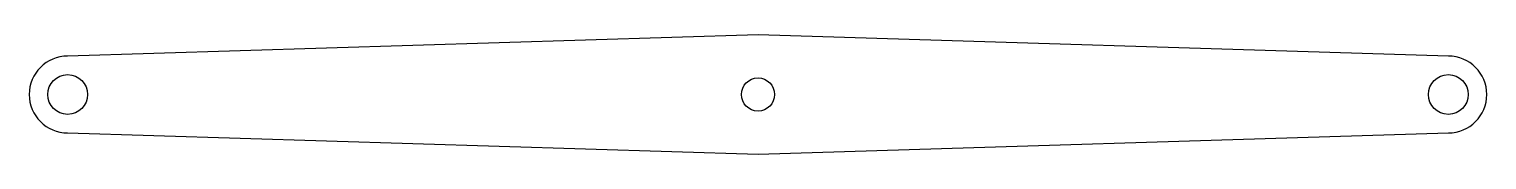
# Model space of a CAD drawing. Header units: millimetres. Extents: x -58 to 2138, y -90 to 90.
import ezdxf

# ---------------------------------------------------------------- set-up
doc = ezdxf.new("R2010")
doc.units = ezdxf.units.MM

msp = doc.modelspace()

# ---------------------------------------------------------------- linework, layer by layer
at = {"layer": 'GATEN'}
for centre, radius in [((0, 0), 30), ((1040, 0), 25), ((2080, 0), 30)]:
    msp.add_circle(centre, radius, dxfattribs=at)
at = {"layer": 'SNIJDEN'}
for p, q in [((1040, 90), (0, 58)), ((2080, 58), (1040, 90)), ((0, -58), (1040, -90)), ((1040, -90), (2080, -58))]:
    msp.add_line(p, q, dxfattribs=at)
for centre, start, end in [((0, 0), 90, -90), ((2080, 0), -90, 90)]:
    msp.add_arc(centre, 58, start, end, dxfattribs=at)

doc.saveas('drawing.dxf')
